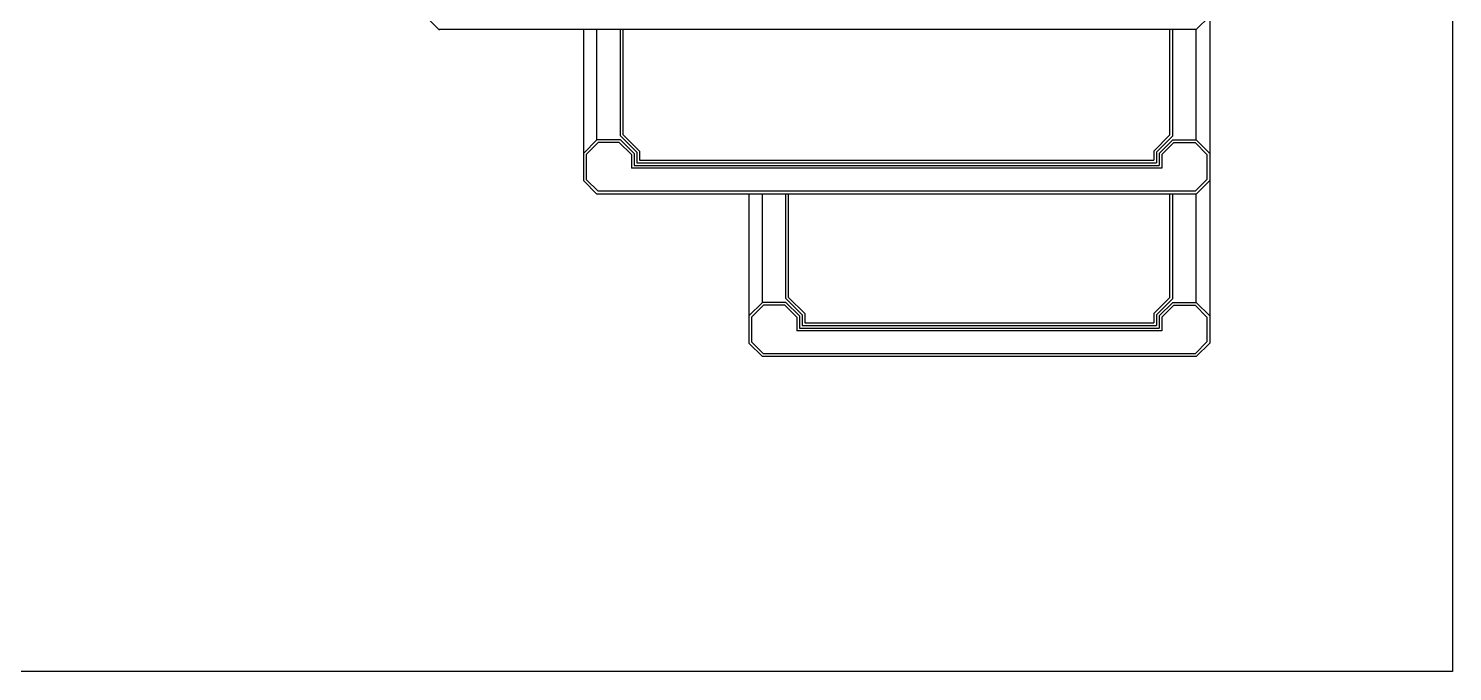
# Model space of a CAD drawing. Header units: inches. Extents: x 619 to 14864, y 611 to 3754.
# Drawn here: x 9887 to 10938, y 611 to 1085 of the extents above; entities that cross this region are included whole.
import ezdxf

# ---------------------------------------------------------------- set-up
doc = ezdxf.new("R2010")
doc.units = ezdxf.units.IN
doc.header["$MEASUREMENT"] = 0
doc.layers.add('E-F-TERR', color=4, linetype='CONTINUOUS')
doc.layers.add('Frame', color=10, linetype='CONTINUOUS')

msp = doc.modelspace()

# ---------------------------------------------------------------- linework, layer by layer
at = {"layer": 'E-F-TERR'}
for p, q in [((10758.6, 1214), (10758.6, 988.5)), ((10180.6, 1093.7), (10190.5, 1083.8)), ((10748.7, 1084.2), (10758.6, 1094.1)), ((10758.6, 1094.1), (10748.7, 1084.2)), ((10748.7, 1084.2), (10190.2, 1084.2)), ((10296.6, 1084.2), (10296.6, 988.5)), ((10306.6, 1002.9), (10306.6, 1084.2)), ((10324, 1005.8), (10324, 1084.1)), ((10326, 1006.6), (10326, 1084.1)), ((10729.3, 1006.6), (10729.3, 1084.2)), ((10731.3, 1005.8), (10731.3, 1084.2)), ((10748.6, 1002.9), (10748.6, 1084.2)), ((10306.6, 1002.9), (10296.6, 992.9)), ((10307.5, 1000.9), (10298.6, 992.1)), ((10324, 1002.9), (10306.6, 1002.9)), ((10323.1, 1000.9), (10307.5, 1000.9)), ((10332, 992.1), (10323.1, 1000.9)), ((10336, 993.8), (10324, 1005.8)), ((10334, 992.9), (10324, 1002.9)), ((10338, 994.6), (10326, 1006.6)), ((10717.3, 994.6), (10729.3, 1006.6)), ((10719.3, 993.8), (10731.3, 1005.8)), ((10721.3, 992.9), (10731.3, 1002.9)), ((10723.3, 992.1), (10732.1, 1000.9)), ((10731.3, 1002.9), (10748.6, 1002.9)), ((10732.1, 1000.9), (10747.8, 1000.9)), ((10747.8, 1000.9), (10756.6, 992.1)), ((10748.6, 1002.9), (10758.6, 992.9)), ((10296.6, 992.9), (10296.6, 972.9)), ((10296.6, 992.9), (10296.6, 972.9)), ((10298.6, 992.1), (10298.6, 973.7)), ((10332, 992.1), (10332, 982)), ((10334, 992.9), (10334, 983.9)), ((10336, 993.8), (10336, 985.9)), ((10338, 994.6), (10338, 987.9)), ((10338, 987.9), (10717.3, 987.9)), ((10717.3, 994.6), (10717.3, 987.9)), ((10719.3, 993.8), (10719.3, 985.9)), ((10721.3, 992.9), (10721.3, 983.9)), ((10723.3, 992.1), (10723.3, 982)), ((10756.6, 992.1), (10756.6, 973.7)), ((10758.6, 992.9), (10758.6, 972.9)), ((10758.6, 992.9), (10758.6, 972.9)), ((10723.3, 982), (10332, 982)), ((10334, 983.9), (10721.3, 983.9)), ((10336, 985.9), (10719.3, 985.9)), ((10758.6, 983.4), (10758.6, 972.9)), ((10296.6, 972.9), (10306.6, 962.9)), ((10298.6, 973.7), (10307.4, 964.9)), ((10756.6, 973.7), (10747.9, 964.9)), ((10758.6, 972.9), (10748.7, 962.9)), ((10748.7, 962.9), (10758.6, 972.9)), ((10758.6, 974.2), (10758.6, 868.6)), ((10748.7, 962.9), (10306.6, 962.9)), ((10747.9, 964.9), (10307.4, 964.9)), ((10418.6, 962.9), (10418.6, 868.6)), ((10428.6, 883), (10428.6, 962.9)), ((10446, 885.8), (10446, 962.9)), ((10448, 886.7), (10448, 962.9)), ((10729.3, 886.7), (10729.3, 962.9)), ((10731.3, 885.8), (10731.3, 962.9)), ((10748.6, 883), (10748.6, 962.9)), ((10428.6, 883), (10418.6, 873)), ((10446, 883), (10428.6, 883)), ((10458, 873.8), (10446, 885.8)), ((10456, 873), (10446, 883)), ((10460, 874.7), (10448, 886.7)), ((10717.3, 874.7), (10729.3, 886.7)), ((10719.3, 873.8), (10731.3, 885.8)), ((10721.3, 873), (10731.3, 883)), ((10731.3, 883), (10748.6, 883)), ((10748.6, 883), (10758.6, 873)), ((10418.6, 872.9), (10418.6, 852.9)), ((10418.6, 872.9), (10418.6, 852.9)), ((10429.5, 881), (10420.6, 872.2)), ((10420.6, 872.2), (10420.6, 853.8)), ((10445.1, 881), (10429.5, 881)), ((10454, 872.2), (10445.1, 881)), ((10454, 872.2), (10454, 862)), ((10456, 873), (10456, 864)), ((10458, 873.8), (10458, 866)), ((10460, 874.7), (10460, 868)), ((10717.3, 874.7), (10717.3, 868)), ((10719.3, 873.8), (10719.3, 866)), ((10721.3, 873), (10721.3, 864)), ((10723.3, 872.2), (10732.1, 881)), ((10723.3, 872.2), (10723.3, 862)), ((10732.1, 881), (10747.8, 881)), ((10747.8, 881), (10756.6, 872.2)), ((10756.6, 872.2), (10756.6, 853.8)), ((10758.6, 872.9), (10758.6, 852.9)), ((10758.6, 872.9), (10758.6, 852.9)), ((10418.6, 863.4), (10418.6, 852.9)), ((10723.3, 862), (10454, 862)), ((10456, 864), (10721.3, 864)), ((10458, 866), (10719.3, 866)), ((10460, 868), (10717.3, 868)), ((10758.6, 863.4), (10758.6, 852.9)), ((10418.6, 852.9), (10428.6, 843)), ((10428.6, 843), (10418.6, 852.9)), ((10420.6, 853.8), (10429.4, 845)), ((10756.6, 853.8), (10747.9, 845)), ((10758.6, 852.9), (10748.7, 843)), ((10748.7, 843), (10758.6, 852.9)), ((10748.7, 843), (10428.6, 843)), ((10747.9, 845), (10429.4, 845))]:
    msp.add_line(p, q, dxfattribs=at)
at = {"layer": 'Frame', "lineweight": -3}
msp.add_lwpolyline([(7993.6, 3753.9), (10937.7, 3753.9), (10937.7, 610.7), (7993.6, 610.7)], close=True, dxfattribs=at)

doc.saveas('drawing.dxf')
